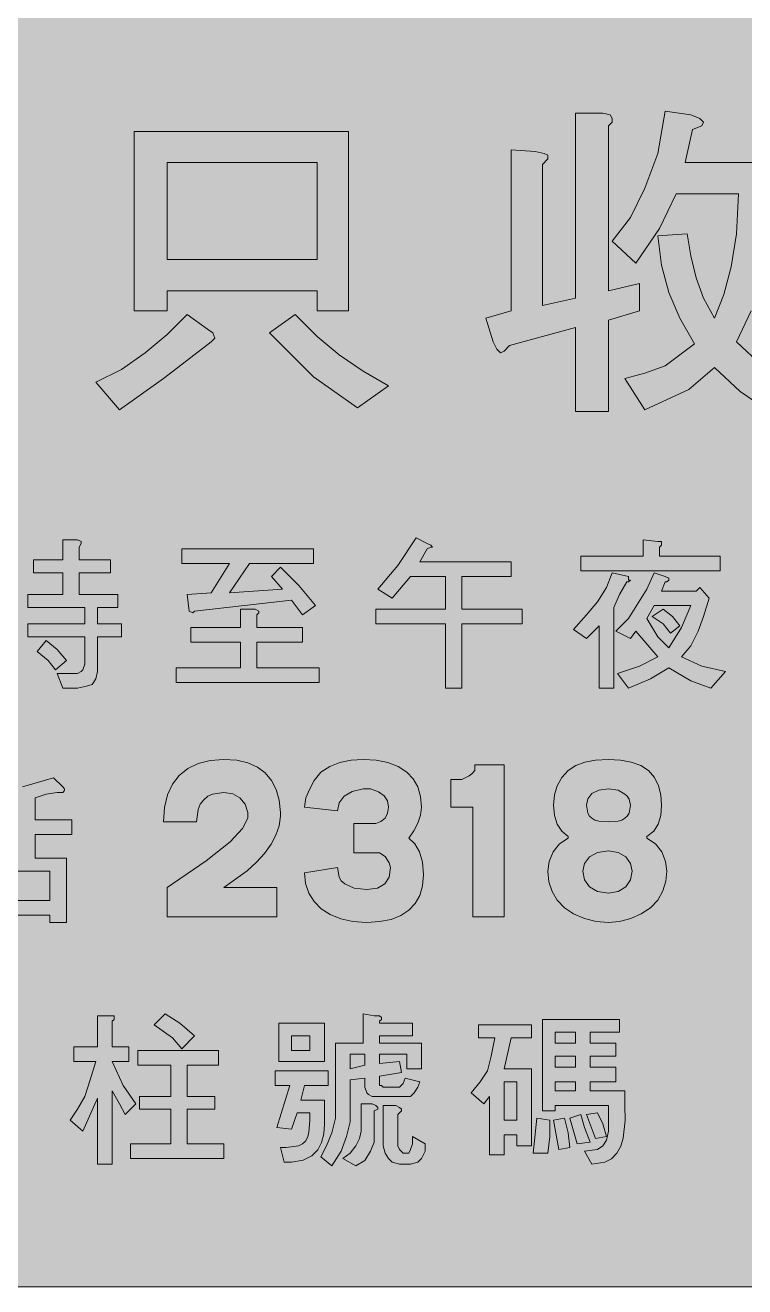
# Model space of a CAD drawing. Header units: metres. Extents: x 10 to 559, y 12 to 260.
# Drawn here: x 302.7 to 373.4, y 11.9 to 135.9 of the extents above; entities that cross this region are included whole.
import ezdxf

# ---------------------------------------------------------------- set-up
doc = ezdxf.new("R2010")
doc.units = ezdxf.units.M
doc.layers.add('FILL_BLACK_000000', color=7, linetype='Continuous', true_color=0x000000)
doc.layers.add('FILL_YELLOW_FFFF00', color=7, linetype='Continuous', true_color=0xffff00)

msp = doc.modelspace()

# ---------------------------------------------------------------- hatches: boundary and pattern name
at = {"layer": 'FILL_BLACK_000000', "true_color": 0x000000}
h = msp.add_hatch(color=7, dxfattribs=at)
h.dxf.hatch_style = 1
h.paths.add_polyline_path([(350.46, 107.82), (350.46, 123.66), (352.8, 123.48), (353.7, 123.3), (354.06, 123.12), (354.06, 122.76), (353.52, 122.22), (353.52, 108.36), (356.76, 109.08), (356.76, 127.26), (359.46, 127.26), (360.18, 127.08), (360.36, 126.72), (360.36, 126.36), (360, 126), (360, 109.8), (363.06, 110.52), (363.06, 107.82), (360, 106.92), (360, 97.92), (356.76, 97.92), (356.76, 106.2), (350.28, 104.4), (349.74, 103.86), (349.38, 103.68), (349.02, 104.04), (348.66, 104.76), (347.94, 107.1), (350.46, 107.82)])
h = msp.add_hatch(color=7, dxfattribs=at)
h.dxf.hatch_style = 1
h.paths.add_polyline_path([(362.16, 117), (363.6, 119.88), (364.86, 123.3), (365.58, 127.44), (368.1, 127.08), (369, 126.72), (369.36, 126.36), (369.18, 126), (368.28, 125.64), (367.56, 122.4), (377.82, 122.4), (377.82, 119.34), (375.84, 119.34), (375.66, 115.2), (375.12, 111.24), (374.04, 107.82), (372.6, 104.76), (375.12, 102.42), (378.18, 100.62), (375.84, 97.92), (372.96, 99.9), (370.44, 102.24), (367.92, 100.08), (363.6, 98.1), (361.62, 101.16), (363.6, 101.7), (365.58, 102.42), (367.02, 103.5), (368.46, 104.58), (367.02, 107.1), (365.94, 109.62), (365.22, 112.32), (364.86, 115.2), (367.74, 115.38), (368.1, 113.22), (368.64, 111.06), (369.36, 109.08), (370.44, 107.1), (371.34, 109.44), (372.06, 112.14), (372.6, 115.38), (372.78, 119.34), (366.66, 119.34), (365.04, 115.92), (362.7, 112.5), (360.36, 114.66), (362.16, 117)])
h = msp.add_hatch(color=7, dxfattribs=at)
h.dxf.hatch_style = 1
h.paths.add_polyline_path([(334.44, 107.82), (331.38, 107.82), (331.38, 109.8), (316.62, 109.8), (316.62, 107.82), (313.38, 107.82), (313.38, 125.46), (334.44, 125.46), (334.44, 107.82)])
h.paths.add_polyline_path([(331.38, 122.4), (316.62, 122.4), (316.62, 112.86), (331.38, 112.86), (331.38, 122.4)], flags=16)
h = msp.add_hatch(color=7, dxfattribs=at)
h.dxf.hatch_style = 1
h.paths.add_polyline_path([(321.12, 105.66), (321.3, 105.12), (320.94, 104.76), (320.22, 104.22), (316.26, 101.16), (311.94, 98.1), (309.6, 100.8), (312.12, 102.06), (314.46, 103.68), (316.62, 105.48), (318.6, 107.46), (320.58, 106.02), (321.12, 105.66)])
h = msp.add_hatch(color=7, dxfattribs=at)
h.dxf.hatch_style = 1
h.paths.add_polyline_path([(331.38, 105.3), (333.54, 103.5), (335.88, 101.88), (338.4, 100.44), (335.34, 98.28), (331.02, 101.34), (326.7, 105.66), (329.22, 107.46), (331.38, 105.3)])
h = msp.add_hatch(color=7, dxfattribs=at)
h.dxf.hatch_style = 1
h.paths.add_polyline_path([(306.36, 82.08), (303.48, 82.08), (303.48, 83.34), (306.36, 83.34), (306.36, 85.32), (307.8, 85.32), (308.16, 85.14), (308.16, 84.96), (307.98, 84.6), (307.98, 83.34), (311.04, 83.34), (311.04, 82.08), (307.98, 82.08), (307.98, 79.92), (311.76, 79.92), (311.76, 78.66), (309.78, 78.66), (309.78, 77.04), (312.12, 77.04), (312.12, 75.78), (309.78, 75.78), (309.78, 72.36), (309.6, 71.64), (309.24, 71.1), (308.7, 70.92), (307.8, 70.74), (306.36, 70.74), (305.82, 72.18), (307.8, 72.18), (308.16, 72.36), (308.34, 72.54), (308.52, 73.08), (308.52, 75.78), (302.94, 75.78), (302.94, 77.04), (308.52, 77.04), (308.52, 78.66), (302.94, 78.66), (302.94, 79.92), (306.36, 79.92), (306.36, 82.08)])
h = msp.add_hatch(color=7, dxfattribs=at)
h.dxf.hatch_style = 1
h.paths.add_polyline_path([(318.06, 84.42), (331.02, 84.42), (331.02, 82.98), (324.72, 82.98), (322.74, 80.1), (327.96, 80.46), (326.88, 81.72), (327.78, 82.62), (329.58, 80.82), (331.2, 78.84), (329.94, 77.94), (328.86, 79.38), (319.32, 78.3), (319.14, 78.12), (318.78, 78.3), (318.6, 79.92), (320.94, 80.1), (322.74, 82.98), (318.06, 82.98), (318.06, 84.42)])
h = msp.add_hatch(color=7, dxfattribs=at)
h.dxf.hatch_style = 1
h.paths.add_polyline_path([(339.3, 82.8), (341.1, 85.5), (342.18, 84.96), (342.54, 84.78), (342.72, 84.6), (342.54, 84.6), (342.18, 84.42), (341.46, 83.16), (350.46, 83.16), (350.46, 81.72), (345.6, 81.72), (345.6, 78.48), (351.54, 78.48), (351.54, 77.04), (345.6, 77.04), (345.6, 70.74), (343.98, 70.74), (343.98, 77.04), (337.14, 77.04), (337.14, 78.48), (343.98, 78.48), (343.98, 81.72), (340.56, 81.72), (338.76, 79.56), (337.32, 80.46), (339.3, 82.8)])
h = msp.add_hatch(color=7, dxfattribs=at)
h.dxf.hatch_style = 1
h.paths.add_polyline_path([(363.42, 83.7), (363.42, 85.32), (364.86, 85.14), (365.22, 85.14), (365.22, 84.78), (365.04, 84.6), (365.04, 83.7), (370.98, 83.7), (370.98, 82.26), (357.3, 82.26), (357.3, 83.7), (363.42, 83.7)])
h = msp.add_hatch(color=7, dxfattribs=at)
h.dxf.hatch_style = 1
h.paths.add_polyline_path([(361.98, 81.36), (362.16, 81.36), (361.98, 81.18), (361.8, 81.18), (361.08, 79.92), (360.54, 78.66), (360.54, 70.74), (359.1, 70.74), (359.1, 76.86), (357.84, 75.6), (356.58, 76.5), (357.84, 77.94), (358.92, 79.2), (359.82, 80.64), (360.36, 82.08), (361.98, 81.72), (361.98, 81.36)])
h = msp.add_hatch(color=7, dxfattribs=at)
h.dxf.hatch_style = 1
h.paths.add_polyline_path([(365.94, 81.36), (365.76, 81.18), (365.58, 81.18), (365.22, 80.28), (368.64, 80.28), (369, 80.64), (369.9, 79.56), (369.36, 77.76), (368.82, 76.32), (368.1, 74.88), (367.2, 73.8), (369.18, 72.9), (371.52, 72.36), (370.08, 70.74), (368.1, 71.46), (365.94, 72.72), (364.14, 71.64), (361.98, 70.74), (360.9, 72.18), (363.06, 72.9), (364.86, 73.8), (362.7, 76.32), (362.16, 75.6), (360.72, 76.32), (361.98, 77.58), (363.78, 80.46), (364.5, 82.08), (365.58, 81.72), (365.94, 81.54), (365.94, 81.36)])
h.paths.add_polyline_path([(365.94, 74.7), (367.2, 76.68), (368.1, 78.84), (364.5, 78.84), (363.78, 77.58), (364.86, 75.78), (365.94, 74.7)], flags=16)
h = msp.add_hatch(color=7, dxfattribs=at)
h.dxf.hatch_style = 1
h.paths.add_polyline_path([(317.52, 72.72), (323.82, 72.72), (323.82, 75.24), (318.96, 75.24), (318.96, 76.68), (323.82, 76.68), (323.82, 78.48), (325.26, 78.48), (325.62, 78.3), (325.62, 78.12), (325.44, 77.94), (325.44, 76.68), (329.94, 76.68), (329.94, 75.24), (325.44, 75.24), (325.44, 72.72), (331.56, 72.72), (331.56, 71.28), (317.52, 71.28), (317.52, 72.72)])
h = msp.add_hatch(color=7, dxfattribs=at)
h.dxf.hatch_style = 1
h.paths.add_polyline_path([(366.3, 77.76), (367.02, 76.86), (366.12, 76.14), (365.4, 77.04), (364.32, 77.76), (365.4, 78.48), (366.3, 77.76)])
h = msp.add_hatch(color=7, dxfattribs=at)
h.dxf.hatch_style = 1
h.paths.add_polyline_path([(305.82, 74.52), (306.72, 73.44), (305.64, 72.54), (304.92, 73.44), (303.84, 74.34), (304.74, 75.42), (305.82, 74.52)])
h = msp.add_hatch(color=7, dxfattribs=at)
h.dxf.hatch_style = 1
h.paths.add_polyline_path([(327.42, 51.12), (327.42, 48.24), (316.62, 48.24), (316.62, 51.12), (320.46, 53.76), (322.81, 55.62), (324.04, 56.94), (324.54, 57.96), (324.54, 58.5), (324.28, 59.34), (323.77, 59.96), (323.07, 60.35), (322.2, 60.48), (321.07, 60.32), (320.63, 60.1), (320.22, 59.76), (319.88, 59.32), (319.66, 58.81), (319.5, 57.6), (316.26, 57.6), (316.36, 59), (316.66, 60.23), (317.14, 61.28), (317.81, 62.14), (318.66, 62.83), (319.68, 63.32), (320.86, 63.62), (322.2, 63.72), (323.47, 63.64), (324.57, 63.39), (325.5, 62.97), (326.27, 62.39), (326.88, 61.65), (327.34, 60.76), (327.64, 59.71), (327.78, 58.5), (327.78, 58.14), (327.63, 57.2), (327.31, 56.28), (326.84, 55.38), (326.2, 54.49), (325.42, 53.63), (324.49, 52.77), (322.2, 51.12), (327.42, 51.12)])
h = msp.add_hatch(color=7, dxfattribs=at)
h.dxf.hatch_style = 1
h.paths.add_polyline_path([(334.89, 47.79), (333.69, 48.05), (332.64, 48.48), (331.76, 49.05), (331.06, 49.76), (330.54, 50.59), (330.23, 51.52), (330.12, 52.56), (333.36, 53.1), (333.52, 52.15), (333.74, 51.78), (334.08, 51.48), (335.02, 51.07), (336.24, 50.94), (337.29, 51.07), (338.02, 51.48), (338.44, 52.15), (338.58, 53.1), (338.44, 53.57), (338.04, 54.18), (337.5, 54.54), (337.14, 54.54), (334.98, 54.54), (334.98, 57.42), (337.14, 57.42), (337.64, 57.62), (338.04, 57.96), (338.3, 58.43), (338.4, 59.04), (338.3, 59.65), (337.97, 60.14), (337.41, 60.53), (336.6, 60.84), (335.88, 60.84), (334.8, 60.58), (334.01, 60.1), (333.53, 59.45), (333.36, 58.68), (330.12, 59.04), (330.25, 59.94), (330.66, 60.84), (331.06, 61.65), (331.74, 62.46), (332.61, 63.04), (333.61, 63.43), (334.7, 63.65), (335.88, 63.72), (337.16, 63.65), (338.31, 63.43), (339.32, 63.04), (340.2, 62.46), (340.8, 61.82), (341.26, 61.02), (341.54, 60.08), (341.64, 59.04), (341.54, 58.23), (341.28, 57.44), (340.88, 56.69), (340.38, 55.98), (340.98, 55.44), (341.44, 54.65), (341.72, 53.63), (341.82, 52.38), (341.73, 51.3), (341.45, 50.36), (341, 49.55), (340.38, 48.89), (339.59, 48.37), (338.63, 48), (337.51, 47.78), (336.24, 47.7), (334.89, 47.79)])
h = msp.add_hatch(color=7, dxfattribs=at)
h.dxf.hatch_style = 1
h.paths.add_polyline_path([(356.58, 48.54), (355.68, 49.14), (354.97, 49.88), (354.47, 50.74), (354.16, 51.7), (354.06, 52.74), (354.19, 53.7), (354.58, 54.63), (355.2, 55.42), (356.04, 55.98), (356.04, 56.16), (355.44, 56.66), (354.98, 57.35), (354.7, 58.21), (354.6, 59.22), (354.7, 60.24), (354.98, 61.13), (355.44, 61.93), (356.04, 62.64), (356.79, 63.11), (357.68, 63.45), (358.75, 63.65), (360, 63.72), (361.18, 63.65), (362.25, 63.45), (363.19, 63.11), (363.96, 62.64), (364.54, 61.93), (364.93, 61.13), (365.15, 60.24), (365.22, 59.22), (365.15, 58.21), (364.91, 57.35), (364.46, 56.66), (363.78, 56.16), (363.78, 55.98), (364.62, 55.42), (365.24, 54.63), (365.63, 53.7), (365.76, 52.74), (365.66, 51.77), (365.36, 50.8), (364.85, 49.9), (364.14, 49.14), (363.24, 48.54), (362.21, 48.08), (361.1, 47.8), (360, 47.7), (358.79, 47.8), (357.64, 48.08), (356.58, 48.54)])
h.paths.add_polyline_path([(357.65, 53.5), (357.48, 52.74), (357.65, 51.87), (358.13, 51.19), (358.92, 50.74), (360, 50.58), (360.97, 50.74), (361.71, 51.19), (362.18, 51.87), (362.34, 52.74), (362.18, 53.5), (361.71, 54.13), (360.97, 54.56), (360, 54.72), (358.92, 54.56), (358.13, 54.13), (357.65, 53.5)], flags=16)
h.paths.add_polyline_path([(361.86, 60.11), (361.62, 60.3), (360.95, 60.7), (360, 60.84), (359.05, 60.71), (358.38, 60.37), (357.98, 59.85), (357.84, 59.22), (357.98, 58.45), (358.14, 58.16), (358.38, 57.96), (358.68, 57.75), (359.06, 57.64), (360, 57.6), (360.95, 57.64), (361.32, 57.75), (361.62, 57.96), (361.86, 58.16), (362.03, 58.45), (362.16, 59.22), (362.03, 59.83), (361.86, 60.11)], flags=16)
h = msp.add_hatch(color=7, dxfattribs=at)
h.dxf.hatch_style = 1
h.paths.add_polyline_path([(349.74, 48.24), (346.68, 48.24), (346.68, 59.04), (344.52, 59.04), (344.52, 61.74), (345.6, 61.74), (346.32, 62.1), (346.59, 62.3), (346.86, 62.64), (346.86, 63.18), (349.74, 63.18), (349.74, 48.24)])
h = msp.add_hatch(color=7, dxfattribs=at)
h.dxf.hatch_style = 1
h.paths.add_polyline_path([(305.46, 61.92), (306.36, 61.02), (306.54, 60.84), (306.54, 60.66), (306.36, 60.48), (305.82, 60.48), (304.74, 60.3), (303.66, 59.94), (303.66, 57.78), (307.26, 57.78), (307.26, 56.34), (303.66, 56.34), (303.66, 54), (306.72, 54), (306.72, 47.7), (305.1, 47.7), (305.1, 48.42), (300.96, 48.42), (300.96, 47.7), (299.34, 47.7), (299.34, 54), (302.22, 54), (302.22, 56.34), (298.98, 56.34), (298.98, 57.78), (302.22, 57.78), (302.22, 59.76), (299.88, 59.4), (298.8, 60.66), (302.4, 61.02), (305.46, 61.92)])
h.paths.add_polyline_path([(305.1, 52.74), (300.96, 52.74), (300.96, 49.86), (305.1, 49.86), (305.1, 52.74)], flags=16)
h = msp.add_hatch(color=7, dxfattribs=at)
h.dxf.hatch_style = 1
h.paths.add_polyline_path([(311.04, 38.52), (311.4, 38.52), (311.4, 38.16), (311.22, 37.98), (311.22, 35.46), (312.84, 35.46), (312.84, 34.02), (311.22, 34.02), (312.3, 31.68), (313.56, 29.88), (312.48, 28.8), (311.94, 29.88), (311.22, 31.14), (311.22, 23.94), (309.78, 23.94), (309.78, 30.42), (308.34, 27.18), (307.08, 28.26), (307.8, 29.34), (308.52, 30.6), (309.06, 32.22), (309.6, 34.02), (307.44, 34.02), (307.44, 35.46), (309.78, 35.46), (309.78, 38.52), (311.04, 38.52)])
h = msp.add_hatch(color=7, dxfattribs=at)
h.dxf.hatch_style = 1
h.paths.add_polyline_path([(317.88, 37.8), (319.32, 36.54), (318.06, 35.28), (317.16, 36.36), (315.36, 37.62), (316.44, 38.7), (317.88, 37.8)])
h = msp.add_hatch(color=7, dxfattribs=at)
h.dxf.hatch_style = 1
h.paths.add_polyline_path([(335.88, 38.7), (336.96, 38.52), (337.5, 38.52), (337.68, 38.34), (337.68, 38.16), (337.5, 37.98), (337.5, 37.8), (340.74, 37.8), (340.74, 36.54), (337.5, 36.54), (337.5, 35.82), (341.64, 35.82), (341.64, 33.3), (340.2, 33.3), (340.2, 34.74), (337.5, 34.74), (337.5, 33.84), (339.48, 34.02), (339.66, 32.94), (337.5, 32.58), (337.5, 31.68), (337.68, 31.68), (337.86, 31.5), (339.48, 31.5), (339.84, 31.86), (340.02, 32.4), (341.46, 32.04), (341.28, 31.5), (340.92, 30.96), (340.56, 30.6), (336.78, 30.6), (336.42, 30.78), (336.24, 30.96), (336.06, 31.5), (336.06, 32.4), (334.62, 32.22), (334.62, 28.08), (334.26, 26.64), (333.72, 25.2), (332.82, 23.76), (331.74, 24.66), (332.28, 25.74), (332.82, 27), (333.18, 28.44), (333.18, 35.82), (335.88, 35.82), (335.88, 38.7)])
h.paths.add_polyline_path([(336.06, 34.74), (334.62, 34.74), (334.62, 33.3), (336.06, 33.66), (336.06, 34.74)], flags=16)
h = msp.add_hatch(color=7, dxfattribs=at)
h.dxf.hatch_style = 1
h.paths.add_polyline_path([(332.1, 34.02), (327.6, 34.02), (327.6, 37.8), (332.1, 37.8), (332.1, 34.02)])
h.paths.add_polyline_path([(330.66, 36.54), (328.86, 36.54), (328.86, 35.1), (330.66, 35.1), (330.66, 36.54)], flags=16)
h = msp.add_hatch(color=7, dxfattribs=at)
h.dxf.hatch_style = 1
h.paths.add_polyline_path([(352.44, 37.62), (352.44, 36.36), (350.46, 36.36), (349.74, 33.3), (352.44, 33.3), (352.44, 25.74), (351, 25.74), (351, 26.82), (349.74, 26.82), (349.74, 24.84), (348.3, 24.84), (348.3, 30.6), (347.76, 29.88), (346.5, 30.96), (347.4, 32.04), (348.12, 33.12), (348.48, 34.56), (348.84, 36.36), (347.22, 36.36), (347.22, 37.62), (352.44, 37.62)])
h.paths.add_polyline_path([(351, 32.04), (349.74, 32.04), (349.74, 28.26), (351, 28.26), (351, 32.04)], flags=16)
h = msp.add_hatch(color=7, dxfattribs=at)
h.dxf.hatch_style = 1
h.paths.add_polyline_path([(358.2, 35.82), (360.72, 35.82), (360.72, 34.56), (358.2, 34.56), (358.2, 33.48), (360.72, 33.48), (360.72, 32.04), (358.2, 32.04), (358.2, 31.14), (361.62, 31.14), (361.62, 29.7), (361.65, 28.21), (361.45, 26.5), (361.21, 25.7), (360.84, 25), (360.32, 24.46), (359.64, 24.12), (358.38, 23.94), (357.66, 25.2), (358.92, 25.38), (359.46, 25.74), (359.82, 26.28), (360, 27.18), (360, 29.7), (354.78, 29.7), (354.78, 29.16), (353.52, 29.16), (353.52, 38.16), (361.08, 38.16), (361.08, 36.9), (358.2, 36.9), (358.2, 35.82)])
h.paths.add_polyline_path([(354.78, 31.14), (356.76, 31.14), (356.76, 32.04), (354.78, 32.04), (354.78, 31.14)], flags=16)
h.paths.add_polyline_path([(354.78, 36.9), (354.78, 35.82), (356.76, 35.82), (356.76, 36.9), (354.78, 36.9)], flags=16)
h.paths.add_polyline_path([(356.76, 34.56), (354.78, 34.56), (354.78, 33.48), (356.76, 33.48), (356.76, 34.56)], flags=16)
h = msp.add_hatch(color=7, dxfattribs=at)
h.dxf.hatch_style = 1
h.paths.add_polyline_path([(321.66, 35.1), (321.66, 33.66), (318.6, 33.66), (318.6, 30.6), (321.3, 30.6), (321.3, 29.34), (318.6, 29.34), (318.6, 25.92), (322.2, 25.92), (322.2, 24.48), (313.02, 24.48), (313.02, 25.92), (316.98, 25.92), (316.98, 29.34), (313.92, 29.34), (313.92, 30.6), (316.98, 30.6), (316.98, 33.66), (313.74, 33.66), (313.74, 35.1), (321.66, 35.1)])
h = msp.add_hatch(color=7, dxfattribs=at)
h.dxf.hatch_style = 1
h.paths.add_polyline_path([(332.46, 33.12), (332.46, 31.68), (330.12, 31.68), (329.76, 30.24), (332.1, 30.24), (332.1, 29.88), (332.1, 27.86), (332.02, 26.92), (331.81, 26.07), (331.44, 25.33), (330.86, 24.74), (330.01, 24.33), (328.86, 24.12), (328.14, 24.12), (327.78, 25.56), (328.32, 25.56), (329.52, 25.74), (329.93, 25.93), (330.23, 26.21), (330.43, 26.57), (330.56, 27.03), (330.66, 28.26), (330.66, 28.98), (329.4, 28.98), (328.86, 27.36), (327.42, 27.54), (328.68, 31.68), (327.24, 31.68), (327.24, 33.12), (332.46, 33.12)])
h = msp.add_hatch(color=7, dxfattribs=at)
h.dxf.hatch_style = 1
h.paths.add_polyline_path([(334.62, 25.02), (335.16, 25.74), (335.52, 26.46), (335.7, 27.18), (335.7, 29.88), (336.78, 29.88), (337.14, 29.7), (337.32, 29.52), (337.32, 29.34), (336.96, 29.16), (336.96, 26.1), (336.6, 25.2), (336.06, 24.3), (335.16, 23.76), (333.9, 24.48), (334.62, 25.02)])
h = msp.add_hatch(color=7, dxfattribs=at)
h.dxf.hatch_style = 1
h.paths.add_polyline_path([(339.12, 29.7), (339.48, 29.52), (339.66, 29.34), (339.66, 29.16), (339.3, 28.8), (339.3, 25.74), (339.48, 25.38), (339.84, 25.02), (340.38, 25.02), (340.56, 25.38), (340.74, 25.92), (340.74, 26.64), (342, 25.92), (342, 25.2), (341.64, 24.48), (341.28, 24.12), (340.56, 23.94), (339.48, 23.94), (338.76, 24.12), (338.4, 24.48), (338.04, 25.02), (337.86, 25.74), (337.86, 29.7), (339.12, 29.7)])
h = msp.add_hatch(color=7, dxfattribs=at)
h.dxf.hatch_style = 1
h.paths.add_polyline_path([(356.22, 28.44), (357.3, 28.8), (357.66, 27.54), (358.2, 26.1), (356.94, 25.92), (356.22, 28.44)])
h = msp.add_hatch(color=7, dxfattribs=at)
h.dxf.hatch_style = 1
h.paths.add_polyline_path([(357.84, 28.8), (358.92, 28.98), (359.46, 27.9), (359.82, 26.64), (358.74, 26.46), (357.84, 28.8)])
h = msp.add_hatch(color=7, dxfattribs=at)
h.dxf.hatch_style = 1
h.paths.add_polyline_path([(352.98, 28.44), (354.24, 28.26), (354.24, 26.64), (354.06, 25.02), (352.62, 25.02), (352.98, 28.44)])
h = msp.add_hatch(color=7, dxfattribs=at)
h.dxf.hatch_style = 1
h.paths.add_polyline_path([(354.6, 28.26), (355.68, 28.44), (356.04, 27), (356.22, 25.56), (355.14, 25.38), (354.6, 28.26)])
at = {"layer": 'FILL_YELLOW_FFFF00', "true_color": 0xffff00}
h = msp.add_hatch(color=7, dxfattribs=at)
h.dxf.hatch_style = 1
h.paths.add_polyline_path([(553.87, 259.76), (555.21, 259.31), (556.42, 258.63), (557.46, 257.76), (558.3, 256.72), (558.92, 255.51), (559.31, 254.17), (559.44, 252.72), (559.44, 18.9), (559.4, 17.57), (559.29, 16.95), (559.08, 16.38), (558.41, 15.05), (557.46, 13.86), (556.32, 12.94), (555.08, 12.33), (553.76, 11.99), (552.42, 11.88), (17.46, 11.88), (16.12, 11.99), (14.81, 12.33), (13.56, 12.94), (12.42, 13.86), (11.48, 15.03), (10.8, 16.31), (10.4, 17.63), (10.26, 18.9), (10.26, 252.72), (10.4, 254.07), (10.8, 255.42), (11.48, 256.66), (12.42, 257.76), (13.52, 258.71), (14.76, 259.38), (16.11, 259.79), (17.46, 259.92), (552.42, 259.92), (553.87, 259.76)])

# ---------------------------------------------------------------- linework, layer by layer
at = {"layer": 'FILL_BLACK_000000', "lineweight": 0, "true_color": 0x000000}
for points in [[(350.46, 107.82), (350.46, 123.66), (352.8, 123.48), (353.7, 123.3), (354.06, 123.12), (354.06, 122.76), (353.52, 122.22), (353.52, 108.36), (356.76, 109.08), (356.76, 127.26), (359.46, 127.26), (360.18, 127.08), (360.36, 126.72), (360.36, 126.36), (360, 126), (360, 109.8), (363.06, 110.52), (363.06, 107.82), (360, 106.92), (360, 97.92), (356.76, 97.92), (356.76, 106.2), (350.28, 104.4), (349.74, 103.86), (349.38, 103.68), (349.02, 104.04), (348.66, 104.76), (347.94, 107.1)], [(334.44, 107.82), (331.38, 107.82), (331.38, 109.8), (316.62, 109.8), (316.62, 107.82), (313.38, 107.82), (313.38, 125.46), (334.44, 125.46)], [(331.38, 122.4), (316.62, 122.4), (316.62, 112.86), (331.38, 112.86)], [(321.12, 105.66), (321.3, 105.12), (320.94, 104.76), (320.22, 104.22), (316.26, 101.16), (311.94, 98.1), (309.6, 100.8), (312.12, 102.06), (314.46, 103.68), (316.62, 105.48), (318.6, 107.46), (320.58, 106.02)], [(331.38, 105.3), (333.54, 103.5), (335.88, 101.88), (338.4, 100.44), (335.34, 98.28), (331.02, 101.34), (326.7, 105.66), (329.22, 107.46)], [(306.36, 82.08), (303.48, 82.08), (303.48, 83.34), (306.36, 83.34), (306.36, 85.32), (307.8, 85.32), (308.16, 85.14), (308.16, 84.96), (307.98, 84.6), (307.98, 83.34), (311.04, 83.34), (311.04, 82.08), (307.98, 82.08), (307.98, 79.92), (311.76, 79.92), (311.76, 78.66), (309.78, 78.66), (309.78, 77.04), (312.12, 77.04), (312.12, 75.78), (309.78, 75.78), (309.78, 72.36), (309.6, 71.64), (309.24, 71.1), (308.7, 70.92), (307.8, 70.74), (306.36, 70.74), (305.82, 72.18), (307.8, 72.18), (308.16, 72.36), (308.34, 72.54), (308.52, 73.08), (308.52, 75.78), (302.94, 75.78), (302.94, 77.04), (308.52, 77.04), (308.52, 78.66), (302.94, 78.66), (302.94, 79.92), (306.36, 79.92)], [(318.06, 84.42), (331.02, 84.42), (331.02, 82.98), (324.72, 82.98), (322.74, 80.1), (327.96, 80.46), (326.88, 81.72), (327.78, 82.62), (329.58, 80.82), (331.2, 78.84), (329.94, 77.94), (328.86, 79.38), (319.32, 78.3), (319.14, 78.12), (318.78, 78.3), (318.6, 79.92), (320.94, 80.1), (322.74, 82.98), (318.06, 82.98)], [(339.3, 82.8), (341.1, 85.5), (342.18, 84.96), (342.54, 84.78), (342.72, 84.6), (342.54, 84.6), (342.18, 84.42), (341.46, 83.16), (350.46, 83.16), (350.46, 81.72), (345.6, 81.72), (345.6, 78.48), (351.54, 78.48), (351.54, 77.04), (345.6, 77.04), (345.6, 70.74), (343.98, 70.74), (343.98, 77.04), (337.14, 77.04), (337.14, 78.48), (343.98, 78.48), (343.98, 81.72), (340.56, 81.72), (338.76, 79.56), (337.32, 80.46)], [(363.42, 83.7), (363.42, 85.32), (364.86, 85.14), (365.22, 85.14), (365.22, 84.78), (365.04, 84.6), (365.04, 83.7), (370.98, 83.7), (370.98, 82.26), (357.3, 82.26), (357.3, 83.7)], [(361.98, 81.36), (362.16, 81.36), (361.98, 81.18), (361.8, 81.18), (361.08, 79.92), (360.54, 78.66), (360.54, 70.74), (359.1, 70.74), (359.1, 76.86), (357.84, 75.6), (356.58, 76.5), (357.84, 77.94), (358.92, 79.2), (359.82, 80.64), (360.36, 82.08), (361.98, 81.72)], [(365.94, 81.36), (365.76, 81.18), (365.58, 81.18), (365.22, 80.28), (368.64, 80.28), (369, 80.64), (369.9, 79.56), (369.36, 77.76), (368.82, 76.32), (368.1, 74.88), (367.2, 73.8), (369.18, 72.9), (371.52, 72.36), (370.08, 70.74), (368.1, 71.46), (365.94, 72.72), (364.14, 71.64), (361.98, 70.74), (360.9, 72.18), (363.06, 72.9), (364.86, 73.8), (362.7, 76.32), (362.16, 75.6), (360.72, 76.32), (361.98, 77.58), (363.78, 80.46), (364.5, 82.08), (365.58, 81.72), (365.94, 81.54)], [(317.52, 72.72), (323.82, 72.72), (323.82, 75.24), (318.96, 75.24), (318.96, 76.68), (323.82, 76.68), (323.82, 78.48), (325.26, 78.48), (325.62, 78.3), (325.62, 78.12), (325.44, 77.94), (325.44, 76.68), (329.94, 76.68), (329.94, 75.24), (325.44, 75.24), (325.44, 72.72), (331.56, 72.72), (331.56, 71.28), (317.52, 71.28)], [(365.94, 74.7), (367.2, 76.68), (368.1, 78.84), (364.5, 78.84), (363.78, 77.58), (364.86, 75.78)], [(366.3, 77.76), (367.02, 76.86), (366.12, 76.14), (365.4, 77.04), (364.32, 77.76), (365.4, 78.48)], [(305.82, 74.52), (306.72, 73.44), (305.64, 72.54), (304.92, 73.44), (303.84, 74.34), (304.74, 75.42)], [(327.42, 51.12), (327.42, 48.24), (316.62, 48.24), (316.62, 51.12), (320.46, 53.76), (322.81, 55.62), (324.04, 56.94), (324.54, 57.96), (324.54, 58.5), (324.28, 59.34), (323.77, 59.96), (323.07, 60.35), (322.2, 60.48), (321.07, 60.32), (320.63, 60.1), (320.22, 59.76), (319.88, 59.32), (319.66, 58.81), (319.5, 57.6), (316.26, 57.6), (316.36, 59), (316.66, 60.23), (317.14, 61.28), (317.81, 62.14), (318.66, 62.83), (319.68, 63.32), (320.86, 63.62), (322.2, 63.72), (323.47, 63.64), (324.57, 63.39), (325.5, 62.97), (326.27, 62.39), (326.88, 61.65), (327.34, 60.76), (327.64, 59.71), (327.78, 58.5), (327.78, 58.14), (327.63, 57.2), (327.31, 56.28), (326.84, 55.38), (326.2, 54.49), (325.42, 53.63), (324.49, 52.77), (322.2, 51.12)], [(334.89, 47.79), (333.69, 48.05), (332.64, 48.48), (331.76, 49.05), (331.06, 49.76), (330.54, 50.59), (330.23, 51.52), (330.12, 52.56), (333.36, 53.1), (333.52, 52.15), (333.74, 51.78), (334.08, 51.48), (335.02, 51.07), (336.24, 50.94), (337.29, 51.07), (338.02, 51.48), (338.44, 52.15), (338.58, 53.1), (338.44, 53.57), (338.04, 54.18), (337.5, 54.54), (337.14, 54.54), (334.98, 54.54), (334.98, 57.42), (337.14, 57.42), (337.64, 57.62), (338.04, 57.96), (338.3, 58.43), (338.4, 59.04), (338.3, 59.65), (337.97, 60.14), (337.41, 60.53), (336.6, 60.84), (335.88, 60.84), (334.8, 60.58), (334.01, 60.1), (333.53, 59.45), (333.36, 58.68), (330.12, 59.04), (330.25, 59.94), (330.66, 60.84), (331.06, 61.65), (331.74, 62.46), (332.61, 63.04), (333.61, 63.43), (334.7, 63.65), (335.88, 63.72), (337.16, 63.65), (338.31, 63.43), (339.32, 63.04), (340.2, 62.46), (340.8, 61.82), (341.26, 61.02), (341.54, 60.08), (341.64, 59.04), (341.54, 58.23), (341.28, 57.44), (340.88, 56.69), (340.38, 55.98), (340.98, 55.44), (341.44, 54.65), (341.72, 53.63), (341.82, 52.38), (341.73, 51.3), (341.45, 50.36), (341, 49.55), (340.38, 48.89), (339.59, 48.37), (338.63, 48), (337.51, 47.78), (336.24, 47.7)], [(356.58, 48.54), (355.68, 49.14), (354.97, 49.88), (354.47, 50.74), (354.16, 51.7), (354.06, 52.74), (354.19, 53.7), (354.58, 54.63), (355.2, 55.42), (356.04, 55.98), (356.04, 56.16), (355.44, 56.66), (354.98, 57.35), (354.7, 58.21), (354.6, 59.22), (354.7, 60.24), (354.98, 61.13), (355.44, 61.93), (356.04, 62.64), (356.79, 63.11), (357.68, 63.45), (358.75, 63.65), (360, 63.72), (361.18, 63.65), (362.25, 63.45), (363.19, 63.11), (363.96, 62.64), (364.54, 61.93), (364.93, 61.13), (365.15, 60.24), (365.22, 59.22), (365.15, 58.21), (364.91, 57.35), (364.46, 56.66), (363.78, 56.16), (363.78, 55.98), (364.62, 55.42), (365.24, 54.63), (365.63, 53.7), (365.76, 52.74), (365.66, 51.77), (365.36, 50.8), (364.85, 49.9), (364.14, 49.14), (363.24, 48.54), (362.21, 48.08), (361.1, 47.8), (360, 47.7), (358.79, 47.8), (357.64, 48.08)], [(349.74, 48.24), (346.68, 48.24), (346.68, 59.04), (344.52, 59.04), (344.52, 61.74), (345.6, 61.74), (346.32, 62.1), (346.59, 62.3), (346.86, 62.64), (346.86, 63.18), (349.74, 63.18)], [(361.86, 60.11), (361.62, 60.3), (360.95, 60.7), (360, 60.84), (359.05, 60.71), (358.38, 60.37), (357.98, 59.85), (357.84, 59.22), (357.98, 58.45), (358.14, 58.16), (358.38, 57.96), (358.68, 57.75), (359.06, 57.64), (360, 57.6), (360.95, 57.64), (361.32, 57.75), (361.62, 57.96), (361.86, 58.16), (362.03, 58.45), (362.16, 59.22), (362.03, 59.83)], [(357.65, 53.5), (357.48, 52.74), (357.65, 51.87), (358.13, 51.19), (358.92, 50.74), (360, 50.58), (360.97, 50.74), (361.71, 51.19), (362.18, 51.87), (362.34, 52.74), (362.18, 53.5), (361.71, 54.13), (360.97, 54.56), (360, 54.72), (358.92, 54.56), (358.13, 54.13)], [(305.1, 52.74), (300.96, 52.74), (300.96, 49.86), (305.1, 49.86)], [(311.04, 38.52), (311.4, 38.52), (311.4, 38.16), (311.22, 37.98), (311.22, 35.46), (312.84, 35.46), (312.84, 34.02), (311.22, 34.02), (312.3, 31.68), (313.56, 29.88), (312.48, 28.8), (311.94, 29.88), (311.22, 31.14), (311.22, 23.94), (309.78, 23.94), (309.78, 30.42), (308.34, 27.18), (307.08, 28.26), (307.8, 29.34), (308.52, 30.6), (309.06, 32.22), (309.6, 34.02), (307.44, 34.02), (307.44, 35.46), (309.78, 35.46), (309.78, 38.52)], [(317.88, 37.8), (319.32, 36.54), (318.06, 35.28), (317.16, 36.36), (315.36, 37.62), (316.44, 38.7)], [(335.88, 38.7), (336.96, 38.52), (337.5, 38.52), (337.68, 38.34), (337.68, 38.16), (337.5, 37.98), (337.5, 37.8), (340.74, 37.8), (340.74, 36.54), (337.5, 36.54), (337.5, 35.82), (341.64, 35.82), (341.64, 33.3), (340.2, 33.3), (340.2, 34.74), (337.5, 34.74), (337.5, 33.84), (339.48, 34.02), (339.66, 32.94), (337.5, 32.58), (337.5, 31.68), (337.68, 31.68), (337.86, 31.5), (339.48, 31.5), (339.84, 31.86), (340.02, 32.4), (341.46, 32.04), (341.28, 31.5), (340.92, 30.96), (340.56, 30.6), (336.78, 30.6), (336.42, 30.78), (336.24, 30.96), (336.06, 31.5), (336.06, 32.4), (334.62, 32.22), (334.62, 28.08), (334.26, 26.64), (333.72, 25.2), (332.82, 23.76), (331.74, 24.66), (332.28, 25.74), (332.82, 27), (333.18, 28.44), (333.18, 35.82), (335.88, 35.82)], [(332.1, 34.02), (327.6, 34.02), (327.6, 37.8), (332.1, 37.8)], [(352.44, 37.62), (352.44, 36.36), (350.46, 36.36), (349.74, 33.3), (352.44, 33.3), (352.44, 25.74), (351, 25.74), (351, 26.82), (349.74, 26.82), (349.74, 24.84), (348.3, 24.84), (348.3, 30.6), (347.76, 29.88), (346.5, 30.96), (347.4, 32.04), (348.12, 33.12), (348.48, 34.56), (348.84, 36.36), (347.22, 36.36), (347.22, 37.62)], [(358.2, 35.82), (360.72, 35.82), (360.72, 34.56), (358.2, 34.56), (358.2, 33.48), (360.72, 33.48), (360.72, 32.04), (358.2, 32.04), (358.2, 31.14), (361.62, 31.14), (361.62, 29.7), (361.65, 28.21), (361.45, 26.5), (361.21, 25.7), (360.84, 25), (360.32, 24.46), (359.64, 24.12), (358.38, 23.94), (357.66, 25.2), (358.92, 25.38), (359.46, 25.74), (359.82, 26.28), (360, 27.18), (360, 29.7), (354.78, 29.7), (354.78, 29.16), (353.52, 29.16), (353.52, 38.16), (361.08, 38.16), (361.08, 36.9), (358.2, 36.9)], [(330.66, 36.54), (328.86, 36.54), (328.86, 35.1), (330.66, 35.1)], [(354.78, 36.9), (354.78, 35.82), (356.76, 35.82), (356.76, 36.9)], [(321.66, 35.1), (321.66, 33.66), (318.6, 33.66), (318.6, 30.6), (321.3, 30.6), (321.3, 29.34), (318.6, 29.34), (318.6, 25.92), (322.2, 25.92), (322.2, 24.48), (313.02, 24.48), (313.02, 25.92), (316.98, 25.92), (316.98, 29.34), (313.92, 29.34), (313.92, 30.6), (316.98, 30.6), (316.98, 33.66), (313.74, 33.66), (313.74, 35.1)], [(336.06, 34.74), (334.62, 34.74), (334.62, 33.3), (336.06, 33.66)], [(356.76, 34.56), (354.78, 34.56), (354.78, 33.48), (356.76, 33.48)], [(332.46, 33.12), (332.46, 31.68), (330.12, 31.68), (329.76, 30.24), (332.1, 30.24), (332.1, 29.88), (332.1, 27.86), (332.02, 26.92), (331.81, 26.07), (331.44, 25.33), (330.86, 24.74), (330.01, 24.33), (328.86, 24.12), (328.14, 24.12), (327.78, 25.56), (328.32, 25.56), (329.52, 25.74), (329.93, 25.93), (330.23, 26.21), (330.43, 26.57), (330.56, 27.03), (330.66, 28.26), (330.66, 28.98), (329.4, 28.98), (328.86, 27.36), (327.42, 27.54), (328.68, 31.68), (327.24, 31.68), (327.24, 33.12)], [(351, 32.04), (349.74, 32.04), (349.74, 28.26), (351, 28.26)], [(354.78, 31.14), (356.76, 31.14), (356.76, 32.04), (354.78, 32.04)], [(334.62, 25.02), (335.16, 25.74), (335.52, 26.46), (335.7, 27.18), (335.7, 29.88), (336.78, 29.88), (337.14, 29.7), (337.32, 29.52), (337.32, 29.34), (336.96, 29.16), (336.96, 26.1), (336.6, 25.2), (336.06, 24.3), (335.16, 23.76), (333.9, 24.48)], [(339.12, 29.7), (339.48, 29.52), (339.66, 29.34), (339.66, 29.16), (339.3, 28.8), (339.3, 25.74), (339.48, 25.38), (339.84, 25.02), (340.38, 25.02), (340.56, 25.38), (340.74, 25.92), (340.74, 26.64), (342, 25.92), (342, 25.2), (341.64, 24.48), (341.28, 24.12), (340.56, 23.94), (339.48, 23.94), (338.76, 24.12), (338.4, 24.48), (338.04, 25.02), (337.86, 25.74), (337.86, 29.7)], [(356.22, 28.44), (357.3, 28.8), (357.66, 27.54), (358.2, 26.1), (356.94, 25.92)], [(357.84, 28.8), (358.92, 28.98), (359.46, 27.9), (359.82, 26.64), (358.74, 26.46)], [(352.98, 28.44), (354.24, 28.26), (354.24, 26.64), (354.06, 25.02), (352.62, 25.02)], [(354.6, 28.26), (355.68, 28.44), (356.04, 27), (356.22, 25.56), (355.14, 25.38)]]:
    msp.add_lwpolyline(points, close=True, dxfattribs=at)
for points in [[(375.84, 97.92), (372.96, 99.9), (370.44, 102.24), (367.92, 100.08), (363.6, 98.1), (361.62, 101.16), (363.6, 101.7), (365.58, 102.42), (367.02, 103.5), (368.46, 104.58), (367.02, 107.1), (365.94, 109.62), (365.22, 112.32), (364.86, 115.2), (367.74, 115.38), (368.1, 113.22), (368.64, 111.06), (369.36, 109.08), (370.44, 107.1), (371.34, 109.44), (372.06, 112.14), (372.6, 115.38), (372.78, 119.34), (366.66, 119.34), (365.04, 115.92), (362.7, 112.5), (360.36, 114.66), (362.16, 117), (363.6, 119.88), (364.86, 123.3), (365.58, 127.44), (368.1, 127.08), (369, 126.72), (369.36, 126.36), (369.18, 126), (368.28, 125.64), (367.56, 122.4), (377.82, 122.4)], [(374.04, 107.82), (372.6, 104.76), (375.12, 102.42)], [(302.4, 61.02), (305.46, 61.92), (306.36, 61.02), (306.54, 60.84), (306.54, 60.66), (306.36, 60.48), (305.82, 60.48), (304.74, 60.3), (303.66, 59.94), (303.66, 57.78), (307.26, 57.78), (307.26, 56.34), (303.66, 56.34), (303.66, 54), (306.72, 54), (306.72, 47.7), (305.1, 47.7), (305.1, 48.42), (300.96, 48.42)]]:
    msp.add_lwpolyline(points, dxfattribs=at)
at = {"layer": 'FILL_YELLOW_FFFF00', "lineweight": 0, "true_color": 0xffff00}
msp.add_lwpolyline([(552.42, 11.88), (17.46, 11.88), (16.12, 11.99), (14.81, 12.33), (13.56, 12.94), (12.42, 13.86), (11.48, 15.03), (10.8, 16.31), (10.4, 17.63), (10.26, 18.9), (10.26, 252.72), (10.4, 254.07), (10.8, 255.42), (11.48, 256.66), (12.42, 257.76), (13.52, 258.71), (14.76, 259.38), (16.11, 259.79), (17.46, 259.92), (552.42, 259.92)], dxfattribs=at)

doc.saveas('drawing.dxf')
